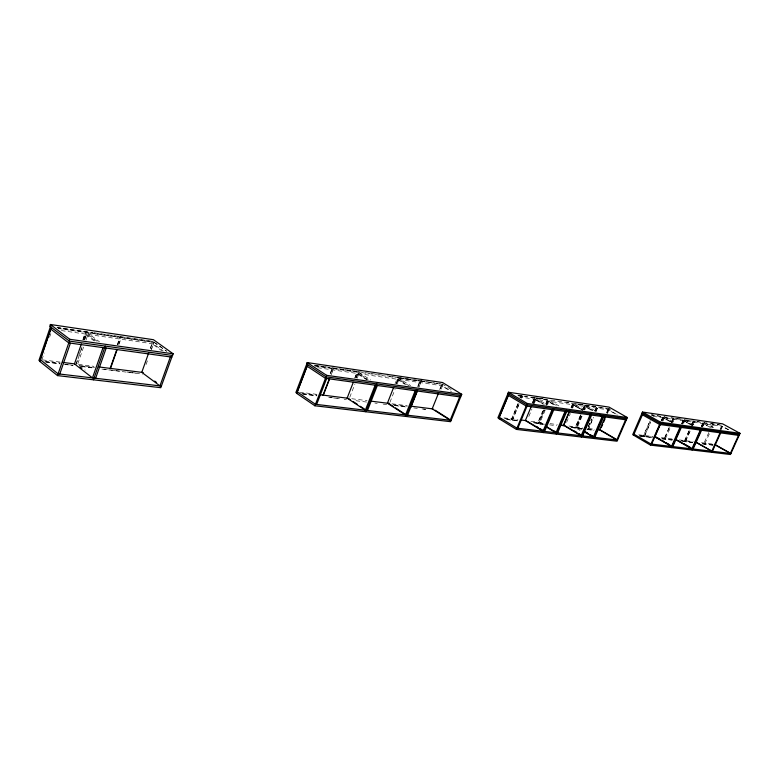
<?xml version="1.0" encoding="UTF-8"?>
<svg xmlns="http://www.w3.org/2000/svg" width="779" height="779" viewBox="0 0 779 779"><rect width="100%" height="100%" fill="white"/><g stroke="black" fill="none" stroke-linecap="round" stroke-linejoin="round"><path stroke-width="0.58" stroke-dasharray="3.9 2.92" d="M41.891 359.791L44.208 353.004M49.593 337.171L51.132 332.652M82.895 339.508L84.814 333.977L95.369 341.874M83.022 339.858L85.768 331.922L57.471 327.774M83.372 339.907L86.118 331.971L119.995 336.927L120.979 337.638L118.632 344.308M78.883 355.36L80.062 351.952M84.385 339.459L86.742 332.643L85.768 331.922M76.05 364.085L77.238 360.638M80.821 350.287L82.019 346.84M84.405 339.946L86.985 332.477L99.469 341.796M76.089 364.484L77.666 359.947M78.056 358.807L82.379 346.324M84.736 339.508L87.092 332.701L86.118 331.971M83.587 347.054L77.627 364.28L85.203 370.171M85.972 340.17L87.959 334.425L97.56 341.601M117.269 344.698L119.995 336.927M117.6 344.746L120.336 336.976L152.811 341.728L153.794 342.429L151.379 349.187M118.973 344.357L121.31 337.687L120.336 336.976M150.347 348.291L151.983 343.705L161.662 350.657M150.405 348.476L152.811 341.728M146.082 364.514L147.718 359.937M151.389 349.635L154.018 342.273L58.396 328.3M330.16 373.531L332.302 367.98L333.285 368.623L331.143 374.173M330.413 373.569L332.555 368.019L356.081 371.456M330.968 375.322L333.539 368.652L358.243 372.265L356.11 377.718M354.708 378.166L357.259 371.632M355.02 377.883L356.772 373.384L366.987 379.948M356.11 378.039L358.428 372.119L370.677 379.977M349.752 397.3L355.01 383.813M357.201 378.195L358.953 373.706L368.146 379.597M394.943 384.125L397.563 377.523L410.689 385.634M396.219 383.716L398.488 377.971M396.365 383.648L398.546 378.146L420.981 381.418L418.722 387.056M389.899 402.373L395.08 389.305M397.241 383.862L398.965 379.5L409.121 385.887M417.748 386.452L419.998 380.804L442.871 384.612M417.963 386.481L420.222 380.843L425.042 381.544M418.936 387.095L421.196 381.447M439.658 389.549L441.897 384.008L439.483 383.658M440.203 388.974L441.537 385.673L450.613 391.262M441.157 389.111L443.037 384.475M504.626 418.644L511.355 419.482L518.132 403.22M520.391 397.796L521.297 395.625L522.251 396.19L521.346 398.361M517.869 404.33L511.55 419.501L517.529 420.251M520.576 397.816L521.482 395.654M519.087 403.785L512.309 420.066L506.701 419.365M511.355 419.482L512.494 420.085L519.272 403.814M521.531 398.39L522.436 396.219M532.787 401.857L534.579 397.563L535.533 398.127L523.624 396.394M532.515 402.957L534.764 397.592L538.25 398.108M532.544 403.405L534.345 399.121L542.7 404.058M533.284 403.493L535.679 398.011L528.668 396.978M533.469 403.522L535.718 398.157M528.814 416.473L531.95 408.985M534.19 403.639L535.981 399.354L544.346 404.291M533.079 422.199L537.753 422.783L543.362 409.462M545.699 403.911L547.569 399.471L548.513 400.026L546.176 405.577M543.596 409.92L538.435 422.189L543.596 425.295M545.933 404.35L547.345 401L555.68 405.898M544.307 410.027L538.698 423.348L534.014 422.773M538.727 423.494L544.394 410.036M546.274 405.577L548.153 401.117L556.479 406.015M545.203 410.144L540.042 422.393L543.138 424.253M547.549 404.574L548.952 401.234L557.277 406.122M571.026 407.514L572.867 403.171L585.798 405.46L583.958 409.764L585.935 405.343M571.114 407.923L572.507 404.652L581.806 410.056M571.883 408.03L573.782 403.571L585.146 410.163M571.961 408.06L573.811 403.717M566.635 422.286L570.345 413.581M572.653 408.138L574.045 404.876L582.303 409.676M570.413 426.873L575.233 427.467L580.735 414.584M582.565 410.29L584.854 404.924L585.798 405.46M580.9 414.613L575.399 427.496L582.478 428.382M582.731 410.319L585.029 404.944L597.259 411.887M580.998 415.041L575.934 426.902L581.037 429.92M583.296 409.647L584.678 406.414L592.916 411.176M581.212 416.21L576.158 428.022L570.14 427.272M581.377 416.229L576.187 428.168L581.29 431.186M582.049 416.327L577.443 427.087L581.524 429.511M584.805 409.861L586.188 406.628L593.384 410.796M588.155 426.736L591.495 418.927M594.844 411.127L596.763 406.667M588.32 426.756L591.66 418.956M595.01 411.146L596.928 406.687M588.126 429.511L593.384 417.242M595.779 411.663L597.697 407.203L585.964 405.489M587.191 428.966L588.291 429.531L593.549 417.262M595.945 411.682L597.863 407.222L609.344 408.897L607.445 413.318M606.51 412.782L608.409 408.371M606.822 413.172L608.263 409.832L617.445 415.09M607.542 413.279L609.48 408.78M639.802 435.549L643.347 435.987L650.173 420.397M651.351 437.399L643.493 436.006L650.329 420.426M639.53 435.928L644.252 436.513L650.601 422.033M644.408 436.532L650.747 422.052M661.186 420.777L663.133 416.376M661.332 420.796L663.27 416.395M661.644 420.942L663.036 417.768L671.527 422.52M662.296 421.03L664.166 416.775L666.571 417.125M662.948 421.127L664.341 417.953L672.822 422.705M669.103 427.7L664.283 438.606L665.188 439.122L670.631 427.135M671.508 422.247L673.436 417.875M669.239 427.72L664.429 438.626L665.324 439.142M671.654 422.267L673.572 417.904M672.413 422.754L674.487 418.401M681.625 423.679L683.543 419.355M681.761 423.698L683.68 419.375M682.005 424.019L683.465 420.728L690.827 424.818M683.008 423.104L684.439 419.862M682.628 424.107L684.566 419.745L696.105 421.429M683.748 423.104L684.712 420.913L693.125 425.577M689.162 430.436L684.41 441.128L685.442 441.654L690.671 429.881M691.548 425.081L693.446 420.806M684.546 441.148L689.298 430.446M691.684 425.1L693.106 421.897M685.296 441.635L690.535 429.862M692.58 425.607L694.479 421.322M701.275 426.464L703.164 422.228M701.412 426.483L703.301 422.247M701.967 426.843L703.408 423.62L710.701 427.642M702.171 426.96L704.06 422.724M702.298 426.98L704.177 422.617L706.534 422.958M702.57 426.931L704.012 423.708M708.861 432.501L703.768 443.553L704.654 444.049L709.747 432.988M711.208 426.941L712.824 423.64M712.103 427.437L713.72 424.127L712.697 423.62M720.078 429.375L722.045 424.993M720.585 429.482L722.006 426.317L729.241 430.271M720.964 429.862L722.591 426.395L729.816 430.349M45.62 362.069L59.944 363.851M64.715 364.445L73.07 365.487M81.454 366.539L93.451 368.029M101.854 369.071L142.645 374.154M302.593 394.077L316.829 395.859M328.689 397.329L332.243 397.777M333.431 397.923L339.362 398.663M344.114 399.257L346.48 399.549M355.954 400.727L366.597 402.052M374.874 403.084L377.24 403.386M383.161 404.116L386.705 404.564M394.953 405.586L406.726 407.057M413.785 407.933L417.32 408.371M422.023 408.956L425.558 409.403M506.915 419.53L517.47 420.845M533.985 422.909L544.735 424.243M549.546 424.847L556.761 425.743M571.747 427.613L582.108 428.898M586.84 429.492L593.939 430.378M639.423 436.045L651.283 437.516M662.082 438.859L671.741 440.067M682.316 441.381L692.765 442.686M702.21 443.864L712.882 445.189M42.631 359.888L60.538 362.138M78.445 364.387L94.045 366.344M299.584 392.178L317.384 394.408M351.767 398.731L367.143 400.659M391.964 403.785L407.261 405.703M503.906 417.846L517.986 419.618M530.937 421.244L544.044 422.89M550.052 423.649L557.267 424.555M568.913 426.016L582.604 427.739M588.525 428.479L594.435 429.229M638.722 434.789L652.948 436.581M661.352 437.632L673.416 439.152M679.307 439.892L693.232 441.635M701.48 442.676L713.35 444.166M44.861 361.135L60.217 363.053M79.419 365.458L94.639 367.357M301.716 393.259L316.917 395.157M393.025 404.681L407.251 406.463M587.356 428.986L594.289 429.852M643.493 436.006L652.763 437.165M662.014 438.324L673.329 439.746M681.128 440.719L691.771 442.044M713.174 444.721L703.904 443.563L704.791 444.059M45.815 361.894L59.993 363.657M64.715 364.251L68.26 364.689M69.438 364.835L72.983 365.283M81.552 366.354L94.434 367.951M103.802 369.119L107.317 369.558M111.193 370.044L114.815 370.492M116.022 370.648L122.05 371.398M126.87 372.002L130.482 372.45M131.69 372.605L137.717 373.355M302.69 393.921L316.722 395.674M329.906 397.319L332.263 397.611M336.986 398.196L339.352 398.497M393.989 405.304L407.037 406.93M423.406 408.975L425.694 409.257M512.494 420.085L518.473 420.826M582.225 428.781L575.233 427.467M588.291 429.531L594.056 430.251M661.78 438.704L673.114 440.116M683.115 441.362L692.658 442.55M702.288 443.748L712.902 445.072M61.366 330.578L153.434 343.919L163.103 350.862M317.666 367.717L442.491 385.809L451.577 391.399M518.814 396.871L608.983 409.939L617.143 414.613M653.065 416.327L722.591 426.395M56.964 327.307L92.925 332.575M94.132 332.75L119.304 336.431M120.502 336.616L152.869 341.358M314.989 365.273L317.394 365.624M318.592 365.799L330.578 367.552M331.776 367.737L337.765 368.613M338.972 368.788L343.763 369.489M344.961 369.665L350.959 370.541M352.157 370.716L356.948 371.417M358.145 371.593L364.144 372.469M365.341 372.644L370.132 373.345M371.33 373.521L377.328 374.397M378.526 374.572L382.119 375.098M386.92 375.809L390.513 376.335M391.71 376.51L396.511 377.211M397.709 377.387L403.697 378.263M404.895 378.438L408.498 378.964M414.486 379.84L416.882 380.191M418.089 380.366L422.88 381.067M519.846 395.265L522.242 395.615M540.227 398.244L542.622 398.605M566.596 402.11L568.991 402.461M579.78 404.038L582.176 404.389M592.965 405.966L595.36 406.317M314.823 365.419L329.975 367.639M399.929 377.873L411.731 379.597M412.919 379.772L418.82 380.639M426.24 381.72L434.672 382.956M519.057 395.294L521.297 395.625M532.193 397.222L534.579 397.563M539.419 398.273L545.242 399.13M578.865 404.048L582.458 404.574M586.197 405.119L590.891 405.801M592.069 405.976L594.416 406.317M679.113 418.712L682.433 419.199M314.687 365.731L441.829 384.3M518.162 395.45L527.51 396.813M536.858 398.176L548.659 399.9M551.055 400.25L607.123 408.439M651.195 414.876L655.908 415.567M657.087 415.733L660.631 416.249M671.362 417.826L673.767 418.167M674.965 418.342L679.765 419.044M697.254 421.605L699.561 421.936M711.256 423.649L715.979 424.341M717.157 424.506L719.514 424.857M58.435 328.514L86.742 332.643M87.092 332.701L120.979 337.638M121.31 337.687L153.794 342.429M314.648 365.896L333.285 368.623M517.792 395.537L522.251 396.19M536.877 398.322L548.513 400.026M651.186 415.003L653.532 415.343L652.617 414.837M657.135 415.869L664.039 416.882M664.185 416.901L674.341 418.381M676.698 418.732L682.229 419.53M684.585 419.881L694.342 421.303L692.443 425.587L684.089 420.816M696.874 421.673L708.89 423.425M710.068 423.601L713.583 424.107M717.177 424.633L721.782 425.305M704.177 422.617L714.606 428.353M703.71 423.659L711.305 427.729M684.566 419.745L695.082 425.587M664.166 416.775L674.78 422.705M663.689 417.865L672.18 422.617M652.763 414.856L653.678 415.373M608.545 408.254L610.58 409.413M643.347 435.987L644.252 436.513M585.438 406.521L592.634 410.689M573.276 404.759L582.575 410.163M549.701 400.513L561.162 407.232M534.764 397.592L547.179 404.788M535.163 399.238L543.528 404.174M576.694 426.999L581.796 430.018M539.243 422.286L543.372 424.779M537.753 422.783L542.856 425.986M442.063 383.881L452.132 390.075M397.942 379.354L406.073 384.466M396.92 379.207L405.041 384.32M357.873 373.54L367.055 379.441M332.555 368.019L333.539 368.652M153.852 342.059L166.667 351.241L154.018 342.273M86.391 334.201L96.947 342.098"/><path stroke-width="1.17" d="M50.372 324.492L69.808 339.303L69.195 341.085L172.578 355.477L173.181 353.812L153.453 339.702L50.372 324.492L49.778 326.245L69.38 341.114L57.519 375.605L160.795 387.708L172.422 355.458M51.248 327.258L39.651 361.329L57.519 375.605M59.779 374.037L70.412 343.12M81.367 343.948L74.472 363.881L92.467 377.903L103.042 347.629M93.441 379.811L105.233 346.1M95.632 378.273L106.197 348.057M110.043 368.74L116.684 349.859M110.384 368.788L117.016 349.907M148.711 352.868L141.768 372.343L159.938 385.887L170.367 356.918M307.588 364.699L296.653 393.346L314.901 405.781L450.593 421.692L461.743 394.301L442.599 382.547L307.169 362.566L306.605 364.046L326.05 376.841L461.197 395.644M314.901 405.781L326.625 375.342L461.743 394.301M316.644 404.437L326.644 378.497M323.003 395.294L329.429 378.623M323.246 395.323L329.683 378.652M353.267 382.392L347.122 398.147L365.322 410.202L375.157 385.186M365.848 411.76L376.812 383.901M367.503 410.455L377.328 385.488M393.638 387.436L387.406 403.21L405.518 414.964L415.207 390.717M405.986 416.463L416.784 389.471M407.573 415.207L417.369 390.445M410.815 407.407L417.583 390.474M438.421 393.395L432.189 408.839L450.174 420.241L459.698 396.862M508.823 394.086L498.696 418.508L516.428 429.414L617.056 441.216L627.338 417.544L609.042 407.096L508.385 392.246L507.859 393.512L526.721 404.768L626.832 418.703M507.898 393.668L497.898 417.797L498.852 418.381L508.862 394.242M516.428 429.414L527.256 403.493L627.338 417.544M517.811 428.255L527.042 406.161M531.2 406.619L525.367 420.543L542.982 431.235L552.107 409.618M543.284 432.559L553.45 408.488M544.628 431.43L553.742 409.842M565.048 411.409L555.982 432.773L545.66 426.541M556.274 434.088L566.372 410.29M557.589 432.958L566.645 411.624M563.178 425.967L569.176 411.848M569.722 411.195L563.704 425.363L581.124 435.743L590.073 414.856M581.387 437.029L591.349 413.766M582.663 435.928L591.602 415.071M593.53 438.45L603.433 415.45M594.796 437.36L603.676 416.736M605.38 416.512L599.626 429.872L616.841 439.979L625.615 419.764M601.261 427.661L602.683 424.351M603.637 422.14L605.059 418.829M642.509 412.033L632.714 434.663L650.484 445.13L730.468 454.508L740.05 433.358L722.63 423.854L642.509 412.033L660.573 422.208L740.05 433.358M633.493 435.305L642.938 413.668M650.484 445.13L660.573 422.208M680.018 427.281L671.517 446.445L654.662 436.795L660.241 424.107M651.653 444.098L660.251 424.545M671.683 447.623L681.148 426.269M672.822 446.601L681.313 427.457M700.292 430.076L691.908 448.86L676.24 439.969M692.054 450.009L701.402 429.083M693.154 449.006L701.538 430.251M720.088 432.812L711.802 451.216L695.248 441.897M711.636 452.307L712.103 451.255M720.38 432.851L720.857 431.79M712.405 451.284L720.682 432.89M738.531 435.354L730.361 453.417L714.976 444.819M161.389 386.063L58.123 373.842L40.245 359.586M451.138 420.358L315.466 404.301L297.218 391.876M617.562 440.057L516.954 428.148L499.212 417.262M498.696 418.508L501.043 418.8M62.924 362.43L74.852 363.929M98.836 366.948L143.219 372.528M319.75 394.71L348.223 398.283L350.238 399.627M370.697 401.107L389.461 403.464M410.796 406.151L433.153 408.956M520.333 419.91L526.195 420.65M560.87 425.003L564.473 425.461L580.871 435.227M597.98 429.667L600.346 429.969L616.549 439.463M654.662 436.795L655.976 436.961M171.818 357.123L68.766 342.896L50.645 329.02M460.652 396.998L325.476 378.331L307.023 366.179M626.335 419.862L526.195 406.044L508.298 395.343M739.105 435.432L659.579 424.458L642.451 414.788M739.583 434.4L660.076 423.328L642.023 413.152M69.808 339.303L173.181 353.812M714.538 444.312L730.936 453.485L650.981 444.011L633.979 434.195M695.55 441.927L711.071 450.671M642.042 413.289L642.957 413.805M679.59 441.313L681.674 442.491M683.767 443.679L690.028 447.234M675.831 439.453L691.489 448.344M657.028 437.564L660.183 439.366M662.296 440.573L664.399 441.781M666.503 442.988L669.667 444.79M655.324 436.873L671.118 445.919M600.122 415.343L602.177 416.531L593.286 437.185L584.104 431.741M585.613 431.926L587.648 433.134M590.706 434.945L592.751 436.152M584.854 431.829L594.036 437.272M574.464 431.05L576.518 432.267M578.563 433.484L580.618 434.711M508.385 392.246L527.256 403.493M554.492 431.099L556.557 432.335M546.469 426.639L556.79 432.861M536.341 426.405L538.416 427.661M540.49 428.917L543.596 430.797M527.227 421.273L543.81 431.332M435.149 410.221L449.132 419.092M388.439 403.337L393.463 406.599M395.479 407.904L405.538 414.428M307.169 362.566L326.625 375.342M353.276 401.633L357.318 404.311M360.346 406.317L364.387 408.994M154.7 381.077L156.608 382.499M79.838 367.036L81.737 368.506M50.392 326.742L38.95 360.395L39.904 361.154L51.365 327.482L50.392 326.742M306.673 364.231L295.874 392.528L296.848 393.2L307.656 364.884L306.673 364.231"/></g></svg>
